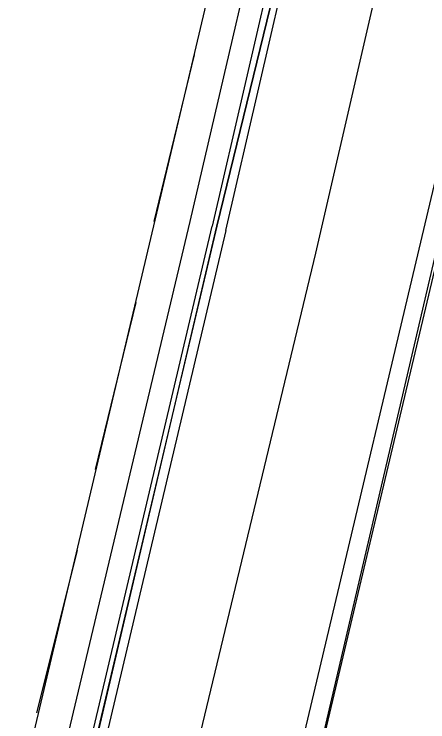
# Model space of a CAD drawing. Header units: feet. Extents: x -84 to 198, y -22 to 181.
# Drawn here: x 71.307 to 72.532, y 11.564 to 13.658 of the extents above; entities that cross this region are included whole.
import ezdxf

# ---------------------------------------------------------------- set-up
doc = ezdxf.new("R2010")
doc.units = ezdxf.units.FT
doc.layers.add('A-LINEA', color=7, linetype='CONTINUOUS')

msp = doc.modelspace()

# ---------------------------------------------------------------- linework, layer by layer
at = {"layer": 'A-LINEA'}
for p, q in [((73.6667, 17.6178), (71.9067, 10.1778)), ((71.3067, 11.2844), (72.7733, 17.4844)), ((72.0667, 11.1111), (73.5333, 17.2978)), ((71.84, 13.5378), (71.72, 13.0444)), ((71.8267, 13.0444), (71.44, 11.4178)), ((71.6667, 12.8044), (71.5467, 12.3111)), ((71.4933, 12.0711), (71.3733, 11.5911))]:
    msp.add_line(p, q, dxfattribs=at)
for points in [[(126.2667, 36.6311), (119.2267, 38.2978), (119.16, 37.9644), (109.12, 40.3378), (105.48, 24.9378), (96.3733, 27.2578), (96.2667, 26.7644), (92.6933, 27.6178), (92.1333, 25.2311), (89.6, 14.5378), (77.3867, 17.4311), (77.2267, 16.7778), (73.6667, 17.6178), (72.7067, 13.6044), (71.9067, 10.1778)], [(71.9333, 13.0178), (72.2267, 14.2844), (72.2133, 14.2844), (71.9067, 13.0311), (72.2133, 14.2844), (72.2, 14.2978), (72.1867, 14.2978), (71.8933, 13.0311)], [(72.1333, 14.2444), (72.1333, 14.2311), (72.1067, 14.2444), (71.8267, 13.0444)], [(71.7733, 11.1778), (72.2, 12.9511), (72.48, 14.1644)], [(71.9333, 13.0178), (71.5333, 11.3244), (71.52, 11.3244), (71.5067, 11.3244), (71.9067, 13.0311), (71.5067, 11.3378), (71.5067, 11.3244), (71.4933, 11.3378), (71.8933, 13.0311)]]:
    msp.add_lwpolyline(points, dxfattribs=at)

doc.saveas('drawing.dxf')
